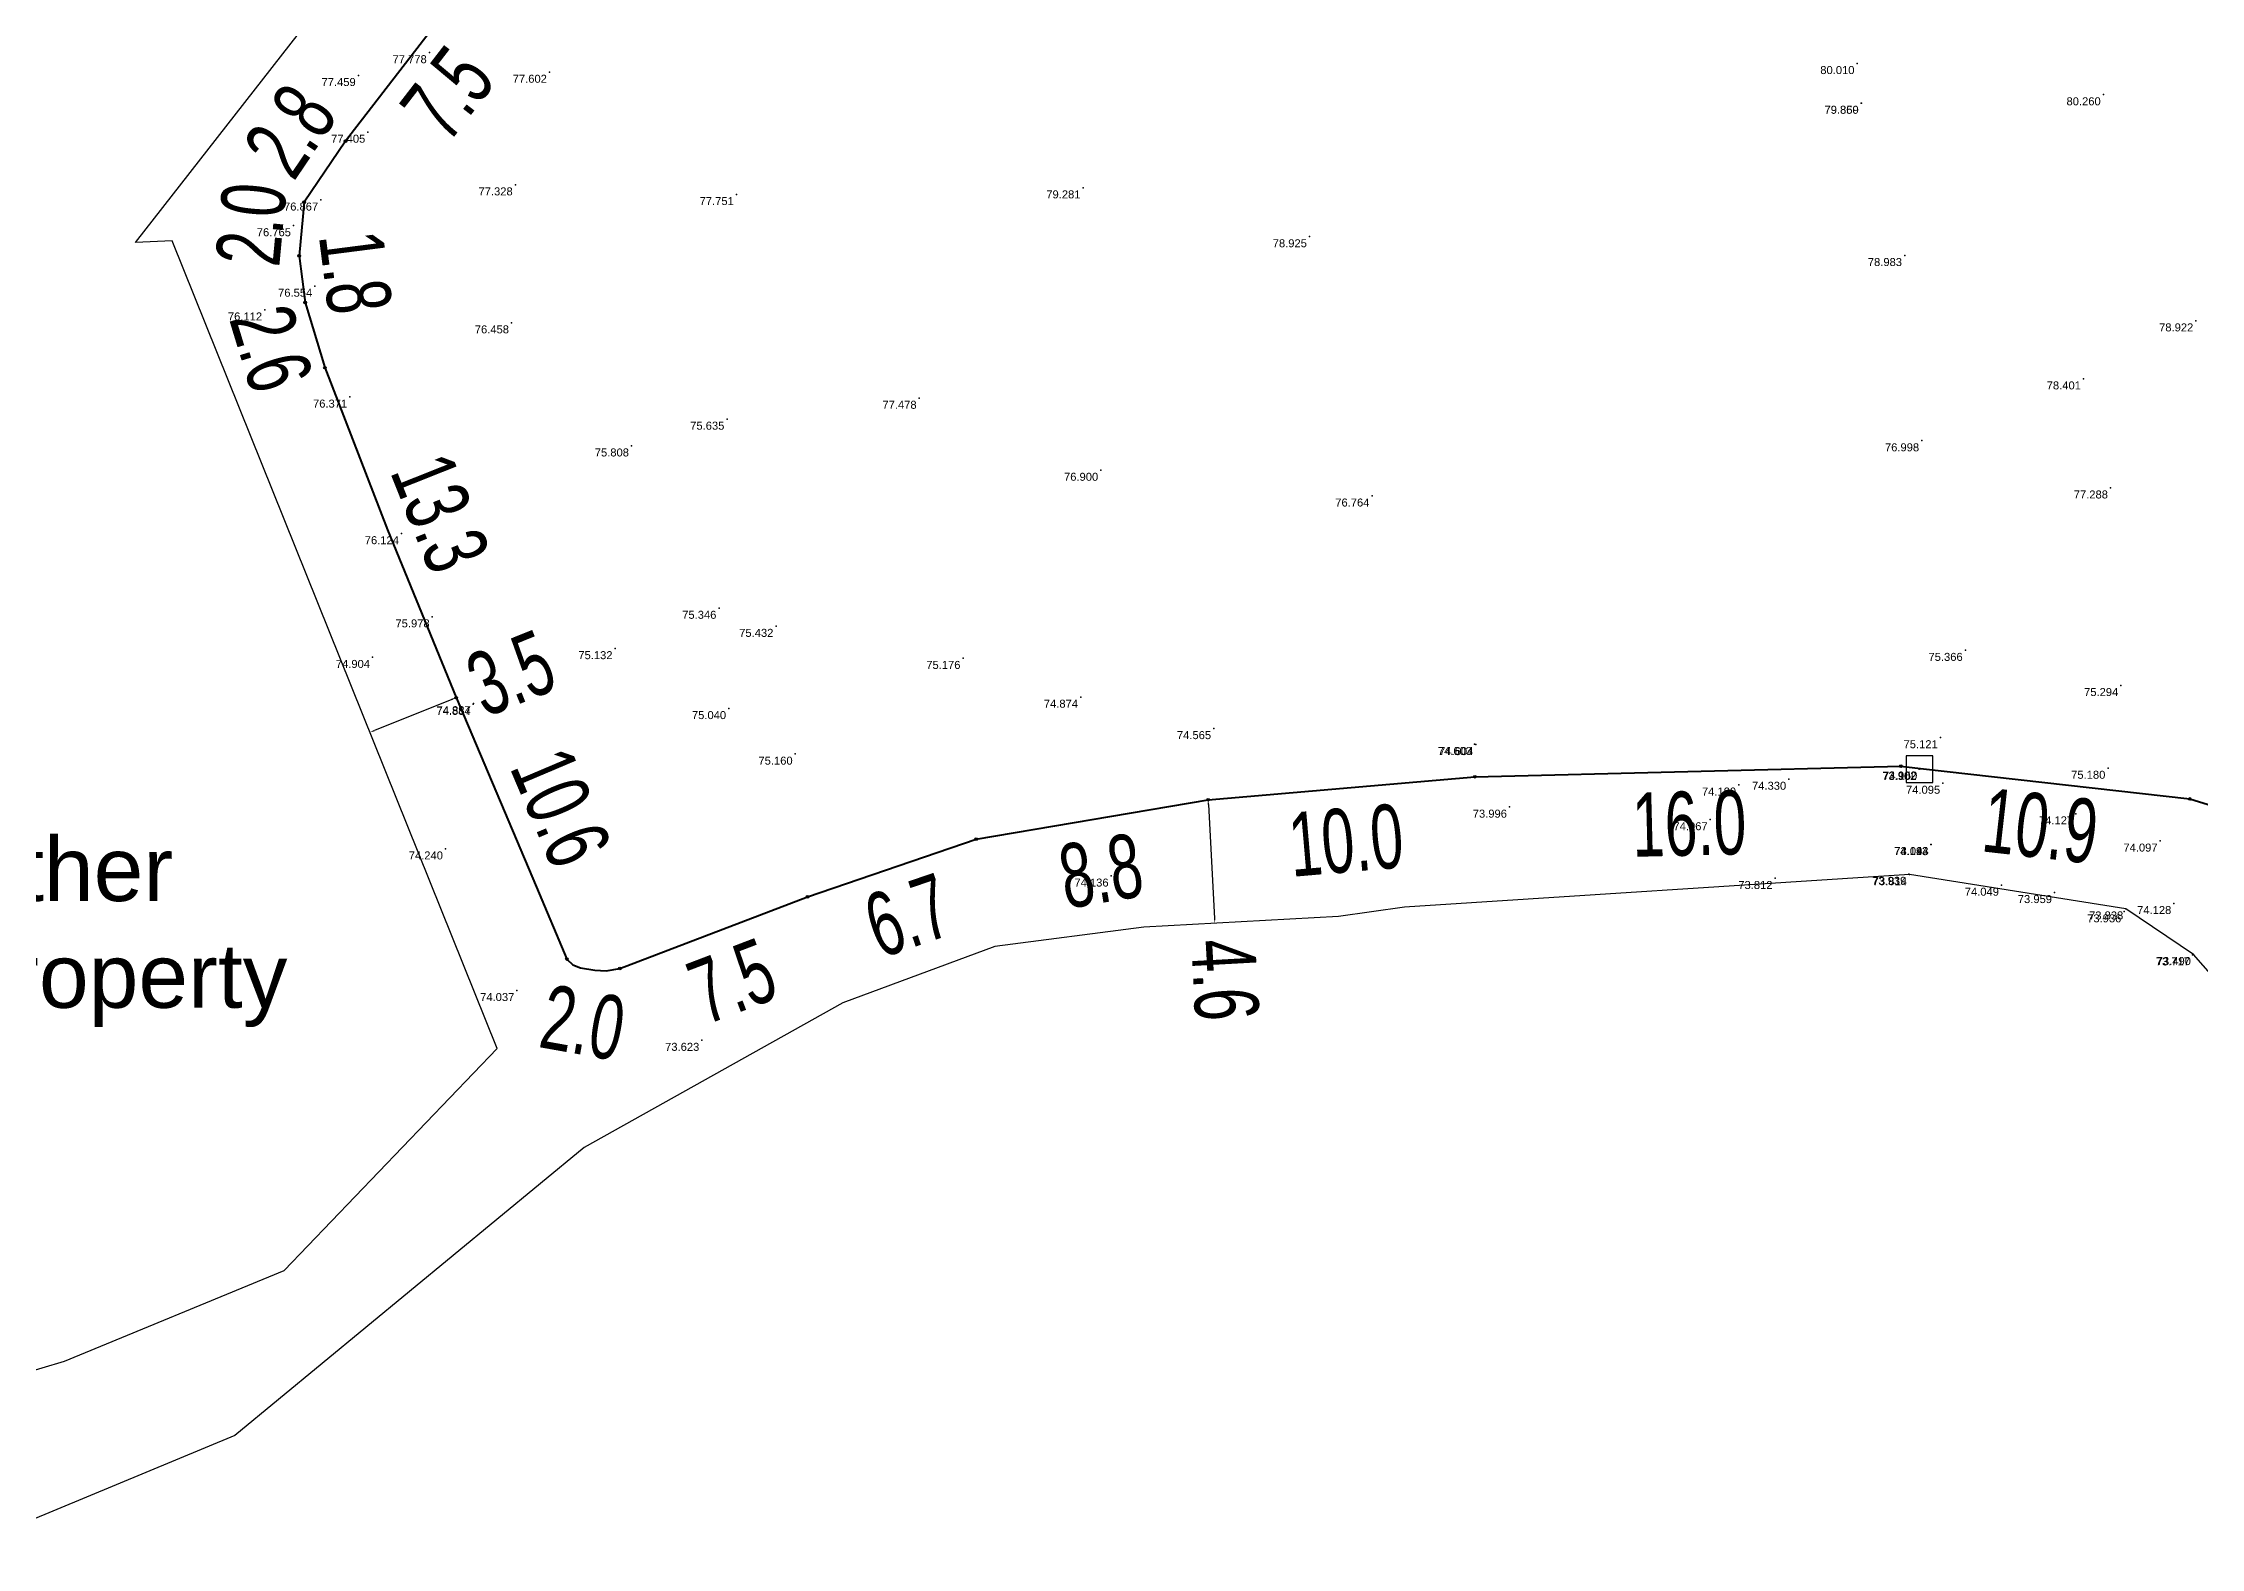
# Model space of a CAD drawing. Header units: millimetres. Extents: x 706139 to 707011, y 753722 to 954403.
# Drawn here: x 706450.9 to 706531.8, y 953753.4 to 953809.9 of the extents above; entities that cross this region are included whole.
import ezdxf
from ezdxf.enums import TextEntityAlignment as Align

# ---------------------------------------------------------------- set-up
doc = ezdxf.new("R2010")
doc.units = ezdxf.units.MM
doc.linetypes.add('SOLID_LINE', pattern=[0])
doc.layers.add('BD', color=1, linetype='Continuous', lineweight=40)
doc.layers.add('BD SYMBOL', color=7, linetype='Continuous', lineweight=30)
for name, color, linetype in [('dim', 7, 'Continuous'), ('Height', 7, 'Continuous'), ('RD', 5, 'Continuous'), ('SY SYMBOL', 7, 'Continuous')]:
    doc.layers.add(name, color=color, linetype=linetype)
doc.styles.add('DIM', font='ARIALN.TTF', dxfattribs={"width": 0.8, "height": 2.4})
doc.styles.add('ROMANS', font='arial.ttf', dxfattribs={"height": 2.4})
doc.styles.get("Standard").update_dxf_attribs({"font": 'arial.ttf'})
doc.dimstyles.get("Standard").update_dxf_attribs({"dimtxt": 0.18, "dimasz": 0.18, "dimexe": 0.18, "dimexo": 0.0625, "dimgap": 0.09, "dimtad": 0, "dimtih": 1, "dimtoh": 1, "dimdec": 4, "dimzin": 0, "dimdsep": 46, "dimtxsty": 'Standard', "dimcen": 0.09, "dimadec": 0, "dimazin": 0, "dimtfac": 1, "dimtdec": 4, "dimtofl": 0, "dimtmove": 0, "dimatfit": 3, "dimfxl": 1, "dimtolj": 1, "dimtzin": 0, "dimarcsym": 0})

# ---------------------------------------------------------------- blocks, each defined once
blk = doc.blocks.new('BD')
at = {"linetype": 'ByBlock'}
for p, q in [((-0.037, -0.034), (0.037, 0.034)), ((-0.035, 0.035), (0.035, -0.035))]:
    blk.add_line(p, q, dxfattribs=at)
blk.add_circle((0, 0), 0.05)
blk.add_point((0, 0))
blk = doc.blocks.new('SYSTONE')
at = {"color": 6}
blk.add_polyline3d([(-0.256, -0.003, 0), (-0.256, -0.253, 0), (0.244, -0.253, 0), (0.244, 0.247, 0), (-0.256, 0.247, 0), (-0.256, -0.003, 0)], close=True, dxfattribs=at)
blk.add_point((0, 0), dxfattribs=at)
blk = doc.blocks.new('*D430')
at = {"layer": 'Defpoints', "color": 0, "transparency": 16777216}
for p in [(707780.243, 953750.301), (707779.731, 953748.645), (707787.196, 953748.151)]:
    blk.add_point(p, dxfattribs=at)
at = {"layer": 'dim', "color": 0, "transparency": 16777216, "insert": (707783.207, 953747.57), "char_height": 2.4, "attachment_point": 5, "rotation": 342.8174, "style": 'DIM'}
blk.add_mtext('\\A1;7.3', dxfattribs=at)
blk = doc.blocks.new('*D431')
at = {"layer": 'Defpoints', "color": 0, "transparency": 16777216}
for p in [(707769.404, 953751.527), (707769.219, 953749.892), (707780.243, 953750.301)]:
    blk.add_point(p, dxfattribs=at)
at = {"layer": 'dim', "color": 0, "transparency": 16777216, "insert": (707774.638, 953749.279), "char_height": 2.4, "attachment_point": 5, "rotation": 353.5467, "style": 'DIM'}
blk.add_mtext('\\A1;10.9', dxfattribs=at)
blk = doc.blocks.new('*D432')
at = {"layer": 'Defpoints', "color": 0, "transparency": 16777216}
for p in [(707769.404, 953751.527), (707753.432, 953751.136), (707753.48, 953749.17)]:
    blk.add_point(p, dxfattribs=at)
at = {"layer": 'dim', "color": 0, "transparency": 16777216, "insert": (707761.466, 953749.365), "char_height": 2.4, "attachment_point": 5, "rotation": 1.40234, "style": 'DIM'}
blk.add_mtext('\\A1;16.0', dxfattribs=at)
blk = doc.blocks.new('*D433')
at = {"layer": 'Defpoints', "color": 0, "transparency": 16777216}
for p in [(707753.432, 953751.136), (707743.428, 953750.274), (707743.597, 953748.311)]:
    blk.add_point(p, dxfattribs=at)
at = {"layer": 'dim', "color": 0, "transparency": 16777216, "insert": (707748.599, 953748.742), "char_height": 2.4, "attachment_point": 5, "rotation": 4.92476, "style": 'DIM'}
blk.add_mtext('\\A1;10.0', dxfattribs=at)
blk = doc.blocks.new('*D434')
at = {"layer": 'Defpoints', "color": 0, "transparency": 16777216}
for p in [(707743.428, 953750.274), (707734.731, 953748.794), (707735.06, 953746.858)]:
    blk.add_point(p, dxfattribs=at)
at = {"layer": 'dim', "color": 0, "transparency": 16777216, "insert": (707739.409, 953747.598), "char_height": 2.4, "attachment_point": 5, "rotation": 9.65771, "style": 'DIM'}
blk.add_mtext('\\A1;8.8', dxfattribs=at)
blk = doc.blocks.new('*D435')
at = {"layer": 'Defpoints', "color": 0, "transparency": 16777216}
for p in [(707734.731, 953748.794), (707728.404, 953746.63), (707729.016, 953744.839)]:
    blk.add_point(p, dxfattribs=at)
at = {"layer": 'dim', "color": 0, "transparency": 16777216, "insert": (707732.18, 953745.921), "char_height": 2.4, "attachment_point": 5, "rotation": 18.88203, "style": 'DIM'}
blk.add_mtext('\\A1;6.7', dxfattribs=at)
blk = doc.blocks.new('*D436')
at = {"layer": 'Defpoints', "color": 0, "transparency": 16777216}
for p in [(707728.404, 953746.63), (707721.371, 953743.947), (707722.067, 953742.123)]:
    blk.add_point(p, dxfattribs=at)
at = {"layer": 'dim', "color": 0, "transparency": 16777216, "insert": (707725.583, 953743.464), "char_height": 2.4, "attachment_point": 5, "rotation": 20.88122, "style": 'DIM'}
blk.add_mtext('\\A1;7.5', dxfattribs=at)
blk = doc.blocks.new('*D437')
at = {"layer": 'Defpoints', "color": 0, "transparency": 16777216}
for p in [(707719.386, 953744.301), (707721.371, 953743.947), (707718.99, 953742.082)]:
    blk.add_point(p, dxfattribs=at)
at = {"layer": 'dim', "color": 0, "transparency": 16777216, "insert": (707719.983, 953741.905), "char_height": 2.4, "attachment_point": 5, "rotation": 349.88832, "style": 'DIM'}
blk.add_mtext('\\A1;2.0', dxfattribs=at)
blk = doc.blocks.new('*D438')
at = {"layer": 'Defpoints', "color": 0, "transparency": 16777216}
for p in [(707717.07, 953754.88), (707715.231, 953754.1), (707719.386, 953744.301)]:
    blk.add_point(p, dxfattribs=at)
at = {"layer": 'dim', "color": 0, "transparency": 16777216, "insert": (707719.147, 953749.981), "char_height": 2.4, "attachment_point": 5, "rotation": 292.97805, "style": 'DIM'}
blk.add_mtext('\\A1;10.6', dxfattribs=at)
blk = doc.blocks.new('*D439')
at = {"layer": 'Defpoints', "color": 0, "transparency": 16777216}
for p in [(707712.168, 953767.21), (707710.312, 953766.472), (707715.231, 953754.1)]:
    blk.add_point(p, dxfattribs=at)
at = {"layer": 'dim', "color": 0, "transparency": 16777216, "insert": (707714.627, 953761.024), "char_height": 2.4, "attachment_point": 5, "rotation": 291.68234, "style": 'DIM'}
blk.add_mtext('\\A1;13.3', dxfattribs=at)
blk = doc.blocks.new('*D440')
at = {"layer": 'Defpoints', "color": 0, "transparency": 16777216}
for p in [(707709.566, 953768.912), (707710.312, 953766.472), (707708.659, 953765.967)]:
    blk.add_point(p, dxfattribs=at)
at = {"layer": 'dim', "color": 0, "transparency": 16777216, "insert": (707708.286, 953767.187), "char_height": 2.4, "attachment_point": 5, "rotation": 287.00037, "style": 'DIM'}
blk.add_mtext('\\A1;2.6', dxfattribs=at)
blk = doc.blocks.new('*D441')
at = {"layer": 'Defpoints', "color": 0, "transparency": 16777216}
for p in [(707711.333, 953770.921), (707709.341, 953770.665), (707709.566, 953768.912)]:
    blk.add_point(p, dxfattribs=at)
at = {"layer": 'dim', "color": 0, "transparency": 16777216, "insert": (707711.446, 953770.044), "char_height": 2.4, "attachment_point": 5, "rotation": 277.314, "style": 'DIM'}
blk.add_mtext('\\A1;1.8', dxfattribs=at)
blk = doc.blocks.new('*D442')
at = {"layer": 'Defpoints', "color": 0, "transparency": 16777216}
for p in [(707707.652, 953772.853), (707709.53, 953772.676), (707709.341, 953770.665)]:
    blk.add_point(p, dxfattribs=at)
at = {"layer": 'dim', "color": 0, "transparency": 16777216, "insert": (707707.558, 953771.847), "char_height": 2.4, "attachment_point": 5, "rotation": 84.63094, "style": 'DIM'}
blk.add_mtext('\\A1;2.0', dxfattribs=at)
blk = doc.blocks.new('*D443')
at = {"layer": 'Defpoints', "color": 0, "transparency": 16777216}
for p in [(707709.494, 953776.04), (707711.08, 953774.967), (707709.53, 953772.676)]:
    blk.add_point(p, dxfattribs=at)
at = {"layer": 'dim', "color": 0, "transparency": 16777216, "insert": (707709.013, 953775.351), "char_height": 2.4, "attachment_point": 5, "rotation": 55.91927, "style": 'DIM'}
blk.add_mtext('\\A1;2.8', dxfattribs=at)
blk = doc.blocks.new('*D444')
at = {"layer": 'Defpoints', "color": 0, "transparency": 16777216}
for p in [(707715.676, 953780.915), (707717.214, 953779.727), (707711.08, 953774.967)]:
    blk.add_point(p, dxfattribs=at)
at = {"layer": 'dim', "color": 0, "transparency": 16777216, "insert": (707714.916, 953776.753), "char_height": 2.4, "attachment_point": 5, "rotation": 52.30686, "style": 'DIM'}
blk.add_mtext('\\A1;7.5', dxfattribs=at)
blk = doc.blocks.new('*D481')
at = {"layer": 'Defpoints', "color": 0, "transparency": 16777216}
for p in [(707743.428, 953750.274), (707743.681, 953745.646), (707743.681, 953745.646)]:
    blk.add_point(p, dxfattribs=at)
at = {"layer": 'dim', "color": 0, "lineweight": -2, "transparency": 16777216}
blk.add_line((707743.438, 953750.094), (707743.672, 953745.826), dxfattribs=at)
at = {"layer": 'dim', "color": 0, "transparency": 16777216}
for points in [[(707743.468, 953750.096), (707743.408, 953750.093), (707743.428, 953750.274)], [(707743.702, 953745.827), (707743.642, 953745.824), (707743.681, 953745.646)]]:
    blk.add_solid(points, dxfattribs=at)
at = {"layer": 'dim', "color": 0, "transparency": 16777216, "insert": (707744.055, 953743.522), "char_height": 2.4, "attachment_point": 5, "rotation": 273.13765, "style": 'DIM'}
blk.add_mtext('\\A1;4.6', dxfattribs=at)
blk = doc.blocks.new('*D482')
at = {"layer": 'Defpoints', "color": 0, "transparency": 16777216}
for p in [(707715.231, 953754.1), (707711.997, 953752.799), (707711.997, 953752.799)]:
    blk.add_point(p, dxfattribs=at)
at = {"layer": 'dim', "color": 0, "lineweight": -2, "transparency": 16777216}
blk.add_line((707715.064, 953754.033), (707712.164, 953752.866), dxfattribs=at)
at = {"layer": 'dim', "color": 0, "transparency": 16777216}
for points in [[(707715.053, 953754.061), (707715.075, 953754.005), (707715.231, 953754.1)], [(707712.153, 953752.894), (707712.175, 953752.839), (707711.997, 953752.799)]]:
    blk.add_solid(points, dxfattribs=at)
at = {"layer": 'dim', "color": 0, "transparency": 16777216, "insert": (707717.284, 953755.007), "char_height": 2.4, "attachment_point": 5, "rotation": 21.91578, "style": 'DIM'}
blk.add_mtext('\\A1;3.5', dxfattribs=at)
blk = doc.blocks.new('FGHFGH')
at = {"layer": 'BD'}
for p, q in [((707715.67574, 953780.9152), (707711.07974, 953774.9672)), ((707711.07974, 953774.9672), (707709.52974, 953772.6762)), ((707709.52974, 953772.6762), (707709.34074, 953770.6652)), ((707709.34074, 953770.6652), (707709.56574, 953768.9122)), ((707709.56574, 953768.9122), (707710.31174, 953766.4722)), ((707710.31174, 953766.4722), (707712.66074, 953760.3972)), ((707712.66074, 953760.3972), (707715.23074, 953754.1002)), ((707715.23074, 953754.1002), (707718.24074, 953746.9962)), ((707753.43174, 953751.1362), (707769.40374, 953751.5272)), ((707769.40374, 953751.5272), (707770.14274, 953751.4492)), ((707770.14274, 953751.4492), (707780.24274, 953750.3012)), ((707743.42774, 953750.2742), (707753.43174, 953751.1362)), ((707734.73074, 953748.7942), (707743.42774, 953750.2742)), ((707780.24274, 953750.3012), (707787.19574, 953748.1512)), ((707728.40374, 953746.6302), (707734.73074, 953748.7942)), ((707718.24074, 953746.9962), (707719.38574, 953744.3012)), ((707721.37074, 953743.9472), (707728.40374, 953746.6302)), ((707719.38574, 953744.3012), (707719.59974, 953744.0812)), ((707719.59974, 953744.0812), (707719.89374, 953743.9662)), ((707719.89374, 953743.9662), (707720.43474, 953743.8782)), ((707720.43474, 953743.8782), (707720.85974, 953743.8562)), ((707720.85974, 953743.8562), (707721.37074, 953743.9472))]:
    blk.add_line(p, q, dxfattribs=at)
at = {"layer": 'RD'}
for p, q in [((707703.20374, 953771.1612), (707716.01258, 953787.5764)), ((707704.58074, 953771.2332), (707703.20374, 953771.1612)), ((707716.76774, 953740.9412), (707704.58074, 953771.2332)), ((707769.73374, 953747.4692), (707750.78774, 953746.2502)), ((707777.84574, 953746.1842), (707769.73374, 953747.4692)), ((707748.31974, 953745.9002), (707741.02274, 953745.5002)), ((707750.78774, 953746.2502), (707748.31974, 953745.9002)), ((707780.38374, 953744.4742), (707777.84574, 953746.1842)), ((707741.02274, 953745.5002), (707735.42574, 953744.7712)), ((707735.42574, 953744.7712), (707729.72574, 953742.6542)), ((707782.56974, 953741.9722), (707780.38374, 953744.4742)), ((707729.72574, 953742.6542), (707720.03574, 953737.2392)), ((707708.78174, 953732.6272), (707716.76774, 953740.9412)), ((707720.03574, 953737.2392), (707706.92874, 953726.4322)), ((707700.54974, 953729.2242), (707708.78174, 953732.6272)), ((707692.70074, 953726.8922), (707700.54974, 953729.2242)), ((707706.92874, 953726.4322), (707696.77774, 953722.2242))]:
    blk.add_line(p, q, dxfattribs=at)
at = {"layer": 'BD SYMBOL'}
for p in [(707711.07974, 953774.9672, 77.326), (707709.52974, 953772.6762, 77.063), (707709.34074, 953770.6652, 76.734), (707709.56574, 953768.9122, 76.518), (707710.31174, 953766.4722, 76.246), (707715.23074, 953754.1002, 74.791), (707769.40374, 953751.5272, 74.143), (707753.43174, 953751.1362, 74.505), (707743.42774, 953750.2742, 74.261), (707780.24274, 953750.3012, 74.56), (707734.73074, 953748.7942, 74.037), (707728.40374, 953746.6302, 73.897), (707719.38574, 953744.3012, 73.935), (707721.37074, 953743.9472, 73.763)]:
    blk.add_blockref('BD', p, dxfattribs=at)
at = {"layer": 'SY SYMBOL', "xscale": 2, "yscale": 2, "zscale": 2}
blk.add_blockref('SYSTONE', (707770.12174, 953751.4292, 74.15), dxfattribs=at)
at = {"insert": (707696.23379, 953748.87318), "char_height": 2.4, "attachment_point": 1, "style": 'ROMANS'}
blk.add_mtext_dynamic_manual_height_columns('Other Property', width=1.1123996, gutter_width=12.5, heights=[0], dxfattribs=at)
at = {"layer": 'dim'}
for p1, p2, distance, picture, middle in [((707711.07974, 953774.9672), (707715.67574, 953780.9152), -1.94359, '*D444', (707714.9157, 953776.75283)), ((707709.34074, 953770.6652), (707709.52974, 953772.6762), 1.88554, '*D442', (707707.55797, 953771.84714)), ((707709.56574, 953768.9122), (707709.34074, 953770.6652), -2.00908, '*D441', (707711.44597, 953770.04447)), ((707709.56574, 953768.9122), (707710.31174, 953766.4722), -1.72786, '*D440', (707708.28638, 953767.18702)), ((707715.23074, 953754.1002), (707710.31174, 953766.4722), -1.9971, '*D439', (707714.62704, 953761.02405)), ((707719.38574, 953744.3012), (707715.23074, 953754.1002), -1.99761, '*D438', (707719.14735, 953749.98053)), ((707769.40374, 953751.5272), (707753.43174, 953751.1362), 1.96688, '*D432', (707761.46587, 953749.36541)), ((707780.24274, 953750.3012), (707769.40374, 953751.5272), 1.6455, '*D431', (707774.63829, 953749.27913)), ((707753.43174, 953751.1362), (707743.42774, 953750.2742), 1.9706, '*D433', (707748.59891, 953748.74188)), ((707743.42774, 953750.2742), (707734.73074, 953748.7942), 1.96388, '*D434', (707739.4087, 953747.59815)), ((707787.19574, 953748.1512), (707780.24274, 953750.3012), 1.73316, '*D430', (707783.20723, 953747.5704)), ((707734.73074, 953748.7942), (707728.40374, 953746.6302), 1.89326, '*D435', (707732.17994, 953745.92082)), ((707728.40374, 953746.6302), (707721.37074, 953743.9472), 1.95257, '*D436', (707725.58319, 953743.46438)), ((707721.37074, 953743.9472), (707719.38574, 953744.3012), 2.25379, '*D437', (707719.98255, 953741.90542))]:
    dim = blk.add_aligned_dim(p1=p1, p2=p2, distance=distance, dimstyle='Standard', dxfattribs=at)
    dim.commit()
    dim.dimension.update_dxf_attribs({"geometry": picture, "text_midpoint": middle})
dim = blk.add_linear_dim(base=(707709.49381, 953776.04018), p1=(707709.52974, 953772.6762), p2=(707711.07974, 953774.9672), angle=55.9192724, dimstyle='Standard', dxfattribs=at)
dim.commit()
dim.dimension.update_dxf_attribs({"geometry": '*D443', "text_midpoint": (707709.01264, 953775.35097), "dimtype": 129})
for base, p1, p2, angle, picture, middle in [((707711.99705, 953752.79923), (707715.23074, 953754.1002), (707711.99705, 953752.79923), 201.9157832, '*D482', (707717.28428, 953755.00718)), ((707743.68145, 953745.64595), (707743.42774, 953750.2742), (707743.68145, 953745.64595), 273.1376452, '*D481', (707744.05517, 953743.52244))]:
    dim = blk.add_linear_dim(base=base, p1=p1, p2=p2, angle=angle, dimstyle='Standard', override={"dimsd1": 0, "dimsd2": 0}, dxfattribs=at)
    dim.commit()
    dim.dimension.update_dxf_attribs({"geometry": picture, "text_midpoint": middle, "dimtype": 129})

msp = doc.modelspace()

# ---------------------------------------------------------------- linework, layer by layer
at = {"color": 0, "linetype": 'SOLID_LINE'}
for p in [(706465.4062, 953809.503, 77.7779), (706518.9456, 953809.0956, 80.0098), (706462.7429, 953808.6475, 77.4594), (706469.912, 953808.7699, 77.6024), (706519.1016, 953807.6085, 79.8599), (706519.1054, 953807.6066, 79.8593), (706528.1786, 953807.9243, 80.2595), (706463.1022, 953806.5221, 77.4046), (706468.6299, 953804.547, 77.3283), (706476.921, 953804.184, 77.751), (706476.921, 953804.184, 77.751), (706489.922, 953804.435, 79.281), (706489.922, 953804.435, 79.281), (706461.3352, 953803.9777, 76.867), (706460.3149, 953803.0155, 76.7647), (706498.412, 953802.602, 78.925), (706520.7281, 953801.8978, 78.9828), (706461.1129, 953800.7481, 76.5543), (706459.2327, 953799.8573, 76.1115), (706468.4911, 953799.3742, 76.4578), (706531.6501, 953799.4476, 78.9225), (706527.4365, 953797.2726, 78.401), (706462.423, 953796.5905, 76.3712), (706483.776, 953796.546, 77.478), (706483.776, 953796.546, 77.478), (706476.5678, 953795.7623, 75.635), (706472.99, 953794.7587, 75.808), (706521.37, 953794.9517, 76.9975), (706490.586, 953793.847, 76.9), (706490.586, 953793.847, 76.9), (706500.757, 953792.881, 76.764), (706500.757, 953792.881, 76.764), (706528.4502, 953793.1836, 77.2882), (706464.3641, 953791.4691, 76.124), (706476.2682, 953788.6724, 75.3462), (706465.5152, 953788.3501, 75.9781), (706478.4052, 953787.9944, 75.4318), (706478.4052, 953787.9944, 75.4318), (706472.3735, 953787.1589, 75.1325), (706523.0031, 953787.094, 75.3663), (706463.2789, 953786.83, 74.904), (706485.4202, 953786.7923, 75.1762), (706485.4202, 953786.7923, 75.1762), (706528.8376, 953785.7763, 75.2942), (706467.0509, 953785.0709, 74.8836), (706467.0568, 953785.0954, 74.8874), (706476.6327, 953784.912, 75.0399), (706489.8287, 953785.3387, 74.8741), (706489.8287, 953785.3387, 74.8741), (706494.8197, 953784.161, 74.5651), (706494.8197, 953784.161, 74.5651), (706522.068, 953783.8198, 75.1215), (706479.1271, 953783.2041, 75.1597), (706479.1271, 953783.2041, 75.1597), (706504.6028, 953783.5667, 74.6035), (706504.6028, 953783.5667, 74.6035), (706504.6515, 953783.5598, 74.6041), (706504.6515, 953783.5598, 74.6041), (706516.3855, 953782.2632, 74.3296), (706521.2695, 953782.6293, 73.9022), (706521.2764, 953782.6466, 73.9018), (706521.301, 953782.645, 74.15), (706528.3529, 953782.675, 75.18), (706514.508, 953782.0469, 74.1094), (706514.508, 953782.0469, 74.1094), (706522.16, 953782.1128, 74.0949), (706522.16, 953782.1128, 74.0949), (706505.9135, 953781.2163, 73.9964), (706505.9135, 953781.2163, 73.9964), (706513.4388, 953780.7444, 74.0666), (706513.4388, 953780.7444, 74.0666), (706527.145, 953780.965, 74.127), (706527.145, 953780.965, 74.127), (706527.145, 953780.965, 74.127), (706521.709, 953779.811, 74.113), (706521.709, 953779.811, 74.113), (706521.709, 953779.811, 74.113), (706521.7212, 953779.8139, 73.0432), (706521.7221, 953779.8138, 74.0935), (706530.3118, 953779.9446, 74.0971), (706466.0142, 953779.6508, 74.2396), (706490.9762, 953778.6323, 74.1365), (706490.9762, 953778.6323, 74.1365), (706515.8713, 953778.542, 73.812), (706520.8878, 953778.699, 73.9386), (706520.913, 953778.685, 73.814), (706524.363, 953778.2908, 74.0494), (706526.3516, 953778.0137, 73.9587), (706529.025, 953777.4, 73.838), (706530.826, 953777.603, 74.128), (706528.9527, 953777.2922, 73.9364), (706531.5261, 953775.6748, 73.7174), (706531.563, 953775.69, 73.49), (706468.6912, 953774.3412, 74.0368), (706468.6912, 953774.3412, 74.0368), (706475.6277, 953772.474, 73.6227)]:
    msp.add_point(p, dxfattribs=at)

# ---------------------------------------------------------------- block references
msp.add_blockref('FGHFGH', (-1248.8207, 31.2158))

# ---------------------------------------------------------------- texts
at = {"layer": 'Height', "color": 4, "linetype": 'SOLID_LINE'}
for s, p in [('77.778', (706465.3062, 953809.403, 77.7779)), ('80.010', (706518.8456, 953808.9956, 80.0098)), ('77.459', (706462.6429, 953808.5475, 77.4594)), ('77.602', (706469.812, 953808.6699, 77.6024)), ('79.860', (706519.0016, 953807.5085, 79.8599)), ('79.859', (706519.0054, 953807.5066, 79.8593)), ('80.260', (706528.0786, 953807.8243, 80.2595)), ('77.405', (706463.0022, 953806.4221, 77.4046)), ('77.328', (706468.5299, 953804.447, 77.3283)), ('77.751', (706476.821, 953804.084, 77.751)), ('77.751', (706476.821, 953804.084, 77.751)), ('79.281', (706489.822, 953804.335, 79.281)), ('79.281', (706489.822, 953804.335, 79.281)), ('76.867', (706461.2352, 953803.8777, 76.867)), ('76.765', (706460.2149, 953802.9155, 76.7647)), ('78.925', (706498.312, 953802.502, 78.925)), ('78.983', (706520.6281, 953801.7978, 78.9828)), ('76.554', (706461.0129, 953800.6481, 76.5543)), ('76.112', (706459.1327, 953799.7573, 76.1115)), ('76.458', (706468.3911, 953799.2742, 76.4578)), ('78.922', (706531.5501, 953799.3476, 78.9225)), ('78.401', (706527.3365, 953797.1726, 78.401)), ('76.371', (706462.323, 953796.4905, 76.3712)), ('77.478', (706483.676, 953796.446, 77.478)), ('77.478', (706483.676, 953796.446, 77.478)), ('75.635', (706476.4678, 953795.6623, 75.635)), ('75.808', (706472.89, 953794.6587, 75.808)), ('76.998', (706521.27, 953794.8517, 76.9975)), ('76.900', (706490.486, 953793.747, 76.9)), ('76.900', (706490.486, 953793.747, 76.9)), ('76.764', (706500.657, 953792.781, 76.764)), ('76.764', (706500.657, 953792.781, 76.764)), ('77.288', (706528.3502, 953793.0836, 77.2882)), ('76.124', (706464.2641, 953791.3691, 76.124)), ('75.978', (706465.4152, 953788.2501, 75.9781)), ('75.346', (706476.1682, 953788.5724, 75.3462)), ('75.432', (706478.3052, 953787.8944, 75.4318)), ('75.432', (706478.3052, 953787.8944, 75.4318)), ('75.132', (706472.2735, 953787.0589, 75.1325)), ('74.904', (706463.1789, 953786.73, 74.904)), ('75.176', (706485.3202, 953786.6923, 75.1762)), ('75.176', (706485.3202, 953786.6923, 75.1762)), ('75.366', (706522.9031, 953786.994, 75.3663)), ('75.294', (706528.7376, 953785.6763, 75.2942)), ('74.884', (706466.9509, 953784.9709, 74.8836)), ('74.887', (706466.9568, 953784.9954, 74.8874)), ('75.040', (706476.5327, 953784.812, 75.0399)), ('74.874', (706489.7287, 953785.2387, 74.8741)), ('74.874', (706489.7287, 953785.2387, 74.8741)), ('74.565', (706494.7197, 953784.061, 74.5651)), ('74.565', (706494.7197, 953784.061, 74.5651)), ('75.160', (706479.0271, 953783.1041, 75.1597)), ('75.160', (706479.0271, 953783.1041, 75.1597)), ('74.603', (706504.5028, 953783.4667, 74.6035)), ('74.603', (706504.5028, 953783.4667, 74.6035)), ('74.604', (706504.5515, 953783.4598, 74.6041)), ('74.604', (706504.5515, 953783.4598, 74.6041)), ('75.121', (706521.968, 953783.7198, 75.1215)), ('73.902', (706521.1695, 953782.5293, 73.9022)), ('73.902', (706521.1764, 953782.5466, 73.9018)), ('74.150', (706521.201, 953782.545, 74.15)), ('75.180', (706528.2529, 953782.575, 75.18)), ('74.109', (706514.408, 953781.9469, 74.1094)), ('74.109', (706514.408, 953781.9469, 74.1094)), ('74.330', (706516.2855, 953782.1632, 74.3296)), ('74.095', (706522.06, 953782.0128, 74.0949)), ('74.095', (706522.06, 953782.0128, 74.0949)), ('73.996', (706505.8135, 953781.1163, 73.9964)), ('73.996', (706505.8135, 953781.1163, 73.9964)), ('74.067', (706513.3388, 953780.6444, 74.0666)), ('74.067', (706513.3388, 953780.6444, 74.0666)), ('74.127', (706527.045, 953780.865, 74.127)), ('74.127', (706527.045, 953780.865, 74.127)), ('74.127', (706527.045, 953780.865, 74.127)), ('74.097', (706530.2118, 953779.8446, 74.0971)), ('74.240', (706465.9142, 953779.5508, 74.2396)), ('74.113', (706521.609, 953779.711, 74.113)), ('74.113', (706521.609, 953779.711, 74.113)), ('74.113', (706521.609, 953779.711, 74.113)), ('73.043', (706521.6212, 953779.7139, 73.0432)), ('74.094', (706521.6221, 953779.7138, 74.0935)), ('74.136', (706490.8762, 953778.5323, 74.1365)), ('74.136', (706490.8762, 953778.5323, 74.1365)), ('73.812', (706515.7713, 953778.442, 73.812)), ('73.939', (706520.7878, 953778.599, 73.9386)), ('73.814', (706520.813, 953778.585, 73.814)), ('74.049', (706524.263, 953778.1908, 74.0494)), ('73.959', (706526.2516, 953777.9137, 73.9587)), ('74.128', (706530.726, 953777.503, 74.128)), ('73.936', (706528.8527, 953777.1922, 73.9364)), ('73.838', (706528.925, 953777.3, 73.838)), ('73.717', (706531.4261, 953775.5748, 73.7174)), ('73.490', (706531.463, 953775.59, 73.49)), ('74.037', (706468.5912, 953774.2412, 74.0368)), ('74.037', (706468.5912, 953774.2412, 74.0368)), ('73.623', (706475.5277, 953772.374, 73.6227))]:
    msp.add_text(s, height=0.3, dxfattribs=at).set_placement(p, align=Align.TOP_RIGHT)

doc.saveas('drawing.dxf')
